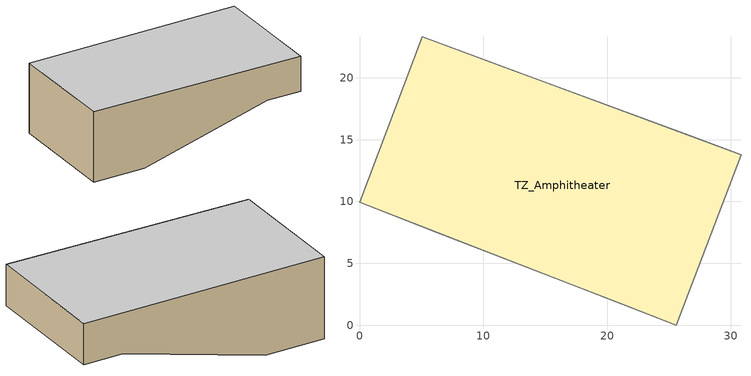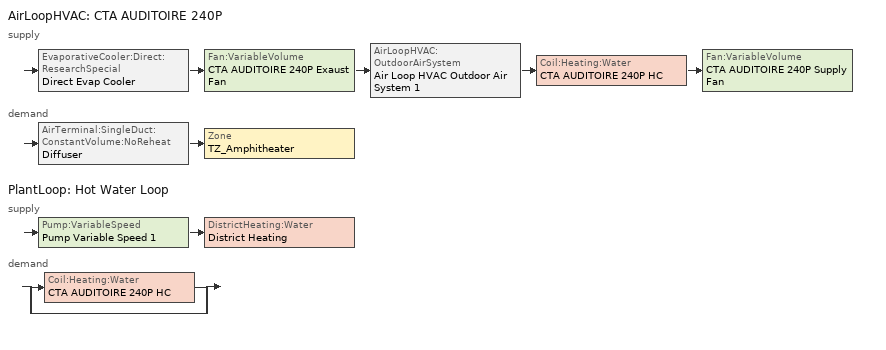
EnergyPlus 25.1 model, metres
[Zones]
TZ_Amphitheater
 floor ground (Interior Floor adj exterior wall insulation): 21.46,1.61,13.5 6.28,7.49,9 11.38,20.98,9 26.65,15.34,13.5; 26.65,15.34 30.83,13.79 25.6,0 21.46,1.61 z13.5; 5.07,23.31 11.38,20.98 6.28,7.49 0,9.92 z9
 wall adiabatic (Interior Wall adj exterior wall insulation): 5.07,23.31 0,9.92 z9:18; 25.6,0 30.83,13.79 z13.5:18; 0,9.92,18 0,9.92,9 6.28,7.49,9 21.46,1.61,13.5 25.6,0,13.5 25.6,0,18; 30.83,13.79,18 30.83,13.79,13.5 26.65,15.34,13.5 11.38,20.98,9 5.07,23.31,9 5.07,23.31,18
 ceiling ground (Interior Floor adj exterior wall insulation): 25.6,0 30.83,13.79 5.07,23.31 0,9.92 z18
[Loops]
AirLoopHVAC 'CTA AUDITOIRE 240P'
 supply: EvaporativeCooler:Direct:ResearchSpecial 'Direct Evap Cooler' > Fan:VariableVolume 'CTA AUDITOIRE 240P Exaust Fan' > AirLoopHVAC:OutdoorAirSystem 'Air Loop HVAC Outdoor Air System 1' > Coil:Heating:Water 'CTA AUDITOIRE 240P HC' > Fan:VariableVolume 'CTA AUDITOIRE 240P Supply Fan'
 demand: AirTerminal:SingleDuct:ConstantVolume:NoReheat 'Diffuser' > Zone 'TZ_Amphitheater'
PlantLoop 'Hot Water Loop'
 supply: Pump:VariableSpeed 'Pump Variable Speed 1' > DistrictHeating:Water 'District Heating'
 demand: split
  | Coil:Heating:Water 'CTA AUDITOIRE 240P HC'
  | bypass
[Building]
Maison du Savoir
[Site:Location]
Miliana: Latitude {deg}=36.3; Longitude {deg}=2.233; Time Zone {hr}=1; Elevation {m}=715
[SizingPeriod:DesignDay] Day of Month=21; Dry-Bulb Temperature Range Modifier Type=DefaultMultipliers; Barometric Pressure {Pa}=100177; Rain Indicator=No; Snow Indicator=No; Daylight Saving Time Indicator=No
Name | Month | Day Type | Maximum Dry-Bulb Temperature {C} | Daily Dry-Bulb Temperature Range {deltaC} | Humidity Condition Type | Wetbulb or DewPoint at Maximum Dry-Bulb {C} | Wind Speed {m/s} | Wind Direction {deg} | Solar Model Indicator | ASHRAE Clear Sky Optical Depth for Beam Irradiance (taub) | ASHRAE Clear Sky Optical Depth for Diffuse Irradiance (taud) | Sky Clearness
PARIS_ ORLY Ann Clg .4% Condns DP=>MDB | 7 | SummerDesignDay | 23.8 | 10.1 | Dewpoint | 19.2 | 3.6 | 100 | ASHRAETau | 0.492 | 1.841
PARIS_ ORLY Ann Clg .4% Condns WB=>MDB | 7 | SummerDesignDay | 28.3 | 10.1 | Wetbulb | 21.4 | 3.6 | 100 | ASHRAETau | 0.492 | 1.841
PARIS_ ORLY Ann Htg 99.6% Condns DB | 1 | WinterDesignDay | -5.9 | 0 | Wetbulb | -5.9 | 3.3 | 60 | ASHRAEClearSky |  |  | 0
[Material] Thermal Absorptance=0.9
Name | Roughness | Thickness {m} | Conductivity {W/m-K} | Density {kg/m3} | Specific Heat {J/kg-K} | Solar Absorptance | Visible Absorptance
CONCRETE 25 cm_R-value 32.0% increase | Rough | 0.6072 | 1.311 | 2240 | 836.8 | 0.85 | 0.85
CONCRETE 46 cm_R-value -21.0% increase | Rough | 0.3634 | 1.311 | 2240 | 836.8 | 0.85 | 0.85
F16 Acoustic tile | MediumSmooth | 0.0191 | 0.06 | 368 | 590 | 0.3 | 0.3
G01a 19mm gypsum board | MediumSmooth | 0.019 | 0.16 | 800 | 1090 | 0.4 | 0.4
[Material:AirGap]
F05 Ceiling air space resistance: Thermal Resistance {m2-K/W}=0.18
[Construction]
Interior Floor adj exterior wall insulation: F16 Acoustic tile, F05 Ceiling air space resistance, CONCRETE 46 cm_R-value -21.0% increase
Interior Wall adj exterior wall insulation: G01a 19mm gypsum board, CONCRETE 25 cm_R-value 32.0% increase, G01a 19mm gypsum board
[Zone]
TZ_Amphitheater: Multiplier=1; Part of Total Floor Area=Yes
[DesignSpecification:OutdoorAir]
189.1-2009 - SecSchl - Auditorium - CZ4-8 Ventilation: Outdoor Air Method=Sum; Outdoor Air Flow per Person {m3/s-person}=0.00707921; Outdoor Air Flow per Zone Floor Area {m3/s-m2}=0; Outdoor Air Flow per Zone {m3/s}=0; Outdoor Air Flow Air Changes per Hour {1/hr}=0
[Sizing:Zone]
TZ_Amphitheater: Zone Cooling Design Supply Air Temperature Input Method=SupplyAirTemperature; Zone Cooling Design Supply Air Temperature {C}=-2; Zone Cooling Design Supply Air Temperature Difference {deltaC}=11.11; Zone Heating Design Supply Air Temperature Input Method=SupplyAirTemperature; Zone Heating Design Supply Air Temperature {C}=40; Zone Heating Design Supply Air Temperature Difference {deltaC}=11.11; Zone Cooling Design Supply Air Humidity Ratio {kgWater/kgDryAir}=0.0085; Zone Heating Design Supply Air Humidity Ratio {kgWater/kgDryAir}=0.008; Design Specification Outdoor Air Object=189.1-2009 - SecSchl - Auditorium - CZ4-8 Ventilation; Cooling Design Air Flow Method=DesignDay; Cooling Design Air Flow Rate {m3/s}=0; Cooling Minimum Air Flow per Zone Floor Area {m3/s-m2}=0.000762; Cooling Minimum Air Flow {m3/s}=0; Cooling Minimum Air Flow Fraction=0; Heating Design Air Flow Method=DesignDay; Heating Design Air Flow Rate {m3/s}=0; Heating Maximum Air Flow per Zone Floor Area {m3/s-m2}=0.002032; Heating Maximum Air Flow {m3/s}=0.141576; Heating Maximum Air Flow Fraction=0.3; Account for Dedicated Outdoor Air System=No
[Sizing:System]
CTA AUDITOIRE 240P: Type of Load to Size On=Sensible; Design Outdoor Air Flow Rate {m3/s}=2.33; Central Heating Maximum System Air Flow Ratio=Autosize; Preheat Design Temperature {C}=7; Preheat Design Humidity Ratio {kgWater/kgDryAir}=0.008; Precool Design Temperature {C}=12.8; Precool Design Humidity Ratio {kgWater/kgDryAir}=0.008; Central Cooling Design Supply Air Temperature {C}=16; Central Heating Design Supply Air Temperature {C}=40; Type of Zone Sum to Use=NonCoincident; 100% Outdoor Air in Cooling=Yes; 100% Outdoor Air in Heating=Yes; Central Cooling Design Supply Air Humidity Ratio {kgWater/kgDryAir}=0.0085; Central Heating Design Supply Air Humidity Ratio {kgWater/kgDryAir}=0.008; Cooling Supply Air Flow Rate Method=DesignDay; Cooling Supply Air Flow Rate {m3/s}=0; Cooling Supply Air Flow Rate Per Floor Area {m3/s-m2}=0.00996765; Cooling Fraction of Autosized Cooling Supply Air Flow Rate=1; Cooling Supply Air Flow Rate Per Unit Cooling Capacity {m3/s-W}=3.94755e-05; Heating Supply Air Flow Rate Method=DesignDay; Heating Supply Air Flow Rate {m3/s}=0; Heating Supply Air Flow Rate Per Floor Area {m3/s-m2}=0.00996765; Heating Fraction of Autosized Heating Supply Air Flow Rate=1; Heating Fraction of Autosized Cooling Supply Air Flow Rate=1; Heating Supply Air Flow Rate Per Unit Heating Capacity {m3/s-W}=3.15882e-05; System Outdoor Air Method=ZoneSum; Zone Maximum Outdoor Air Fraction=1; Cooling Design Capacity Method=CoolingDesignCapacity; Cooling Design Capacity {W}=Autosize; Cooling Design Capacity Per Floor Area {W/m2}=234.7; Fraction of Autosized Cooling Design Capacity=1; Heating Design Capacity Method=HeatingDesignCapacity; Heating Design Capacity {W}=Autosize; Heating Design Capacity Per Floor Area {W/m2}=157; Fraction of Autosized Heating Design Capacity=1; Central Cooling Capacity Control Method=OnOff
[Sizing:Plant]
Hot Water Loop: Loop Type=Heating; Design Loop Exit Temperature {C}=82; Loop Design Temperature Difference {deltaC}=11; Sizing Option=NonCoincident; Zone Timesteps in Averaging Window=1; Coincident Sizing Factor Mode=None
[ZoneControl:Thermostat]
TZ_Amphitheater Thermostat: Zone or ZoneList=TZ_Amphitheater; Control Type Schedule=TZ_Amphitheater Thermostat Schedule; Control 1=Thermostat Setpoint Dual Setpoint 1; Temperature Difference Between Cutout And Setpoint {deltaC}=0
[ThermostatSetpoint:DualSetpoint]
Thermostat Setpoint Dual Setpoint 1: Heating Setpoint Temperature Schedule=HTG HVAC 1 adjusted by 1.1 F; Cooling Setpoint Temperature Schedule=CLG HVAC 1 adjusted by 0 F
[AirTerminal:SingleDuct:ConstantVolume:NoReheat]
Diffuser: Availability Schedule=Always On Discrete hvac_library; Maximum Air Flow Rate {m3/s}=AutoSize
[Zone equipment]
TZ_Amphitheater: Diffuser
[Fan:VariableVolume] Availability Schedule=AHUs OnOff; Fan Total Efficiency=0.3745; Maximum Flow Rate {m3/s}=2.33; Fan Power Minimum Flow Rate Input Method=FixedFlowRate; Fan Power Minimum Flow Fraction=0; Fan Power Minimum Air Flow Rate {m3/s}=0; Motor Efficiency=1; Motor In Airstream Fraction=1; Fan Power Coefficient 1=0.0407599; Fan Power Coefficient 2=0.088045; Fan Power Coefficient 3=-0.0729261; Fan Power Coefficient 4=0.94374; Fan Power Coefficient 5=0
Name | Pressure Rise {Pa}
CTA AUDITOIRE 240P Exaust Fan | 400
CTA AUDITOIRE 240P Supply Fan | 500
[Coil:Heating:Water]
CTA AUDITOIRE 240P HC: Availability Schedule=AHUs OnOff; U-Factor Times Area Value {W/K}=Autosize; Maximum Water Flow Rate {m3/s}=Autosize; Performance Input Method=UFactorTimesAreaAndDesignWaterFlowRate; Rated Capacity {W}=Autosize; Rated Inlet Water Temperature {C}=82.2; Rated Inlet Air Temperature {C}=16.6; Rated Outlet Water Temperature {C}=71.1; Rated Outlet Air Temperature {C}=32.2; Rated Ratio for Air and Water Convection=0.5
[EvaporativeCooler:Direct:ResearchSpecial]
Direct Evap Cooler: Availability Schedule=Always On Discrete hvac_library; Cooler Design Effectiveness=1; Primary Air Design Flow Rate {m3/s}=Autosize; Recirculating Water Pump Design Power {W}=0; Water Pump Power Sizing Factor {W/(m3/s)}=0.1; Drift Loss Fraction=0; Blowdown Concentration Ratio=2; Evaporative Operation Minimum Drybulb Temperature=-99; Evaporative Operation Maximum Limit Wetbulb Temperature=99; Evaporative Operation Maximum Limit Drybulb Temperature=99
[HeatExchanger:AirToAir:SensibleAndLatent]
Air-to-Air Plate HX: Availability Schedule=HX Availability 2; Nominal Supply Air Flow Rate {m3/s}=Autosize; Sensible Effectiveness at 100% Heating Air Flow=0.76; Latent Effectiveness at 100% Heating Air Flow=0.68; Sensible Effectiveness at 100% Cooling Air Flow=0.76; Latent Effectiveness at 100% Cooling Air Flow=0.68; Nominal Electric Power {W}=0; Supply Air Outlet Temperature Control=Yes; Heat Exchanger Type=Rotary; Frost Control Type=None; Threshold Temperature {C}=1.7; Economizer Lockout=Yes; Sensible Effectiveness of Heating Air Flow Curve=Air-to-Air Plate HX_1; Latent Effectiveness of Heating Air Flow Curve=Air-to-Air Plate HX_2; Sensible Effectiveness of Cooling Air Flow Curve=Air-to-Air Plate HX_3; Latent Effectiveness of Cooling Air Flow Curve=Air-to-Air Plate HX_4
[Controller:WaterCoil]
Controller Water Coil 1: Control Variable=Temperature; Action=Normal; Actuator Variable=Flow; Controller Convergence Tolerance {deltaC}=Autosize; Maximum Actuated Flow {m3/s}=Autosize; Minimum Actuated Flow {m3/s}=0
[Controller:OutdoorAir]
Controller Outdoor Air 1: Minimum Outdoor Air Flow Rate {m3/s}=2.33; Maximum Outdoor Air Flow Rate {m3/s}=2.33; Economizer Control Type=NoEconomizer; Economizer Control Action Type=ModulateFlow; Economizer Maximum Limit Dry-Bulb Temperature {C}=28; Economizer Maximum Limit Enthalpy {J/kg}=64000; Economizer Minimum Limit Dry-Bulb Temperature {C}=-100; Lockout Type=NoLockout; Minimum Limit Type=FixedMinimum; Mechanical Ventilation Controller=Controller Mechanical Ventilation 1; High Humidity Control=No; Control High Indoor Humidity Based on Outdoor Humidity Ratio=Yes; Heat Recovery Bypass Control Type=BypassWhenWithinEconomizerLimits
[Controller:MechanicalVentilation]
Controller Mechanical Ventilation 1: Availability Schedule=Always On Discrete; Demand Controlled Ventilation=Yes; System Outdoor Air Method=Standard62.1VentilationRateProcedure; Zone or ZoneList 1=TZ_Amphitheater; Design Specification Outdoor Air Object Name 1=189.1-2009 - SecSchl - Auditorium - CZ4-8 Ventilation
[AirLoopHVAC]
CTA AUDITOIRE 240P: Design Supply Air Flow Rate {m3/s}=2.33; Design Return Air Flow Fraction of Supply Air Flow=1
[Pump:VariableSpeed]
Pump Variable Speed 1: Design Maximum Flow Rate {m3/s}=Autosize; Design Pump Head {Pa}=179352; Design Power Consumption {W}=Autosize; Motor Efficiency=0.495; Fraction of Motor Inefficiencies to Fluid Stream=0; Coefficient 1 of the Part Load Performance Curve=0; Coefficient 2 of the Part Load Performance Curve=1; Coefficient 3 of the Part Load Performance Curve=0; Coefficient 4 of the Part Load Performance Curve=0; Design Minimum Flow Rate {m3/s}=0; Pump Control Type=Intermittent; Skin Loss Radiative Fraction=0.5; Design Power Sizing Method=PowerPerFlowPerPressure; Design Electric Power per Unit Flow Rate {W/(m3/s)}=348701.1; Design Shaft Power per Unit Flow Rate per Unit Head {W/((m3/s)-Pa)}=1.28205; Design Minimum Flow Rate Fraction=0
[DistrictHeating:Water]
District Heating: Nominal Capacity {W}=Autosize
[PlantLoop]
Hot Water Loop: Fluid Type=Water; Plant Equipment Operation Scheme=Hot Water Loop Operation Schemes; Maximum Loop Temperature {C}=100; Minimum Loop Temperature {C}=0; Maximum Loop Flow Rate {m3/s}=Autosize; Minimum Loop Flow Rate {m3/s}=0; Plant Loop Volume {m3}=Autocalculate; Load Distribution Scheme=Optimal; Plant Loop Demand Calculation Scheme=SingleSetpoint
[PlantEquipmentList]
Hot Water Loop Heating Equipment List: District Heating
[PlantEquipmentOperation:HeatingLoad]
Hot Water Loop Heating Operation Scheme: Load Range 1 Lower Limit {W}=0; Load Range 1 Upper Limit {W}=1000000000; Range 1 Equipment List=Hot Water Loop Heating Equipment List
[PlantEquipmentOperationSchemes]
Hot Water Loop Operation Schemes: Control Scheme 1=Hot Water Loop Heating Operation Scheme; Control Scheme 1 Schedule=Always On Discrete 6
[AvailabilityManager:Scheduled]
Name | Schedule
CTA AUDITOIRE 240P Availability Manager | AHUs OnOff
Air Loop HVAC Outdoor Air System 1 Availability Manager | Always On Discrete 5
[SetpointManager:Scheduled]
Setpoint Manager Scheduled 2: Control Variable=Temperature; Schedule=Hot_Water_Temperature 1
[SetpointManager:MixedAir] Control Variable=Temperature
Node 10 OS Default SPM; Node 27 OS Default SPM; Node 20 OS Default SPM; Node 9 OS Default SPM; Node 11 OS Default SPM
[Schedule:Day:Interval]
Schedule Day 27; Schedule Day 24: No, 07:00, 16.6111, 18:00, 21, 24:00, 16.6111
Schedule Day 28; Schedule Day 26: No, 24:00, 16.6111
Schedule Day 25; Schedule Day 20; Schedule Day 14; Schedule Day 18: No, 24:00, 0
Schedule Day 22; Schedule Day 19: No, 07:00, 30, 18:00, 24, 24:00, 30
Schedule Day 23; Schedule Day 21: No, 24:00, 30
Hot_Water_Temperature_Default 1; Hot_Water_Temperature_Summer_Design_Day 1; Hot_Water_Temperature_Winter_Design_Day 1: No, 24:00, 67
Schedule Day 1; Schedule Day 3: No, 07:00, 1, 18:00, 1, 24:00, 1
Schedule Day 2; Schedule Day 9: No, 24:00, 1
[Schedule:Week:Daily]
HTG HVAC 1 adjusted by 1.1 F Week Rule - Jan1-Jan4: Schedule Day 27, Schedule Day 27, Schedule Day 27, Schedule Day 27, Schedule Day 27, Schedule Day 27, Schedule Day 28, Schedule Day 24, Schedule Day 25, Schedule Day 24, Schedule Day 24, Schedule Day 24
HTG HVAC 1 adjusted by 1.1 F Week Rule - Jan5-Jul11; HTG HVAC 1 adjusted by 1.1 F Week Rule - Sep20-Dec31: Schedule Day 28, Schedule Day 27, Schedule Day 27, Schedule Day 27, Schedule Day 27, Schedule Day 27, Schedule Day 28, Schedule Day 24, Schedule Day 25, Schedule Day 24, Schedule Day 24, Schedule Day 24
HTG HVAC 1 adjusted by 1.1 F Week Rule - Jul12-Jul18: Schedule Day 28, Schedule Day 27, Schedule Day 27, Schedule Day 27, Schedule Day 26, Schedule Day 27, Schedule Day 26, Schedule Day 24, Schedule Day 25, Schedule Day 24, Schedule Day 24, Schedule Day 24
HTG HVAC 1 adjusted by 1.1 F Week Rule - Jul19-Sep12: Schedule Day 26, Schedule Day 27, Schedule Day 27, Schedule Day 27, Schedule Day 27, Schedule Day 27, Schedule Day 26, Schedule Day 24, Schedule Day 25, Schedule Day 24, Schedule Day 24, Schedule Day 24
HTG HVAC 1 adjusted by 1.1 F Week Rule - Sep13-Sep19: Schedule Day 26, Schedule Day 26, Schedule Day 27, Schedule Day 27, Schedule Day 27, Schedule Day 27, Schedule Day 28, Schedule Day 24, Schedule Day 25, Schedule Day 24, Schedule Day 24, Schedule Day 24
CLG HVAC 1 adjusted by 0 F Week Rule - Jan1-Jan4: Schedule Day 22, Schedule Day 22, Schedule Day 22, Schedule Day 22, Schedule Day 22, Schedule Day 22, Schedule Day 23, Schedule Day 19, Schedule Day 20, Schedule Day 19, Schedule Day 19, Schedule Day 19
CLG HVAC 1 adjusted by 0 F Week Rule - Jan5-Jul11; CLG HVAC 1 adjusted by 0 F Week Rule - Sep20-Dec31: Schedule Day 23, Schedule Day 22, Schedule Day 22, Schedule Day 22, Schedule Day 22, Schedule Day 22, Schedule Day 23, Schedule Day 19, Schedule Day 20, Schedule Day 19, Schedule Day 19, Schedule Day 19
CLG HVAC 1 adjusted by 0 F Week Rule - Jul12-Jul18: Schedule Day 23, Schedule Day 22, Schedule Day 22, Schedule Day 22, Schedule Day 21, Schedule Day 22, Schedule Day 21, Schedule Day 19, Schedule Day 20, Schedule Day 19, Schedule Day 19, Schedule Day 19
CLG HVAC 1 adjusted by 0 F Week Rule - Jul19-Sep12: Schedule Day 21, Schedule Day 22, Schedule Day 22, Schedule Day 22, Schedule Day 22, Schedule Day 22, Schedule Day 21, Schedule Day 19, Schedule Day 20, Schedule Day 19, Schedule Day 19, Schedule Day 19
CLG HVAC 1 adjusted by 0 F Week Rule - Sep13-Sep19: Schedule Day 21, Schedule Day 21, Schedule Day 22, Schedule Day 22, Schedule Day 22, Schedule Day 22, Schedule Day 23, Schedule Day 19, Schedule Day 20, Schedule Day 19, Schedule Day 19, Schedule Day 19
AHUs OnOff Week Rule - Jan1-Jan4: Schedule Day 3, Schedule Day 3, Schedule Day 3, Schedule Day 3, Schedule Day 3, Schedule Day 3, Schedule Day 2, Schedule Day 1, Schedule Day 9, Schedule Day 1, Schedule Day 1, Schedule Day 1
AHUs OnOff Week Rule - Jan5-Jun27; AHUs OnOff Week Rule - Sep6-Dec12: Schedule Day 2, Schedule Day 3, Schedule Day 3, Schedule Day 3, Schedule Day 3, Schedule Day 3, Schedule Day 2, Schedule Day 1, Schedule Day 9, Schedule Day 1, Schedule Day 1, Schedule Day 1
AHUs OnOff Week Rule - Jun28-Jul4: Schedule Day 2, Schedule Day 3, Schedule Day 3, Schedule Day 14, Schedule Day 14, Schedule Day 14, Schedule Day 14, Schedule Day 1, Schedule Day 9, Schedule Day 1, Schedule Day 1, Schedule Day 1
AHUs OnOff Week Rule - Jul5-Aug29: Schedule Day 14, Schedule Day 14, Schedule Day 14, Schedule Day 14, Schedule Day 14, Schedule Day 14, Schedule Day 14, Schedule Day 1, Schedule Day 9, Schedule Day 1, Schedule Day 1, Schedule Day 1
AHUs OnOff Week Rule - Aug30-Sep5: Schedule Day 14, Schedule Day 14, Schedule Day 14, Schedule Day 3, Schedule Day 3, Schedule Day 3, Schedule Day 2, Schedule Day 1, Schedule Day 9, Schedule Day 1, Schedule Day 1, Schedule Day 1
AHUs OnOff Week Rule - Dec13-Dec19: Schedule Day 2, Schedule Day 3, Schedule Day 3, Schedule Day 3, Schedule Day 3, Schedule Day 3, Schedule Day 18, Schedule Day 1, Schedule Day 9, Schedule Day 1, Schedule Day 1, Schedule Day 1
AHUs OnOff Week Rule - Dec20-Dec31: Schedule Day 18, Schedule Day 18, Schedule Day 18, Schedule Day 18, Schedule Day 18, Schedule Day 18, Schedule Day 18, Schedule Day 1, Schedule Day 9, Schedule Day 1, Schedule Day 1, Schedule Day 1
Hot_Water_Temperature 1 Week Rule - Jan1-Dec31: Hot_Water_Temperature_Default 1, Hot_Water_Temperature_Default 1, Hot_Water_Temperature_Default 1, Hot_Water_Temperature_Default 1, Hot_Water_Temperature_Default 1, Hot_Water_Temperature_Default 1, Hot_Water_Temperature_Default 1, Hot_Water_Temperature_Default 1, Hot_Water_Temperature_Summer_Design_Day 1, Hot_Water_Temperature_Winter_Design_Day 1, Hot_Water_Temperature_Default 1, Hot_Water_Temperature_Default 1
[Schedule:Year]
HTG HVAC 1 adjusted by 1.1 F: HTG HVAC 1 adjusted by 1.1 F Week Rule - Jan1-Jan4, 1, 1, 1, 4, HTG HVAC 1 adjusted by 1.1 F Week Rule - Jan5-Jul11, 1, 5, 7, 11, HTG HVAC 1 adjusted by 1.1 F Week Rule - Jul12-Jul18, 7, 12, 7, 18, HTG HVAC 1 adjusted by 1.1 F Week Rule - Jul19-Sep12, 7, 19, 9, 12, HTG HVAC 1 adjusted by 1.1 F Week Rule - Sep13-Sep19, 9, 13, 9, 19, HTG HVAC 1 adjusted by 1.1 F Week Rule - Sep20-Dec31, 9, 20, 12, 31
CLG HVAC 1 adjusted by 0 F: CLG HVAC 1 adjusted by 0 F Week Rule - Jan1-Jan4, 1, 1, 1, 4, CLG HVAC 1 adjusted by 0 F Week Rule - Jan5-Jul11, 1, 5, 7, 11, CLG HVAC 1 adjusted by 0 F Week Rule - Jul12-Jul18, 7, 12, 7, 18, CLG HVAC 1 adjusted by 0 F Week Rule - Jul19-Sep12, 7, 19, 9, 12, CLG HVAC 1 adjusted by 0 F Week Rule - Sep13-Sep19, 9, 13, 9, 19, CLG HVAC 1 adjusted by 0 F Week Rule - Sep20-Dec31, 9, 20, 12, 31
AHUs OnOff: AHUs OnOff Week Rule - Jan1-Jan4, 1, 1, 1, 4, AHUs OnOff Week Rule - Jan5-Jun27, 1, 5, 6, 27, AHUs OnOff Week Rule - Jun28-Jul4, 6, 28, 7, 4, AHUs OnOff Week Rule - Jul5-Aug29, 7, 5, 8, 29, AHUs OnOff Week Rule - Aug30-Sep5, 8, 30, 9, 5, AHUs OnOff Week Rule - Sep6-Dec12, 9, 6, 12, 12, AHUs OnOff Week Rule - Dec13-Dec19, 12, 13, 12, 19, AHUs OnOff Week Rule - Dec20-Dec31, 12, 20, 12, 31
Hot_Water_Temperature 1: Hot_Water_Temperature 1 Week Rule - Jan1-Dec31, 1, 1, 12, 31
[Schedule:Compact]
TZ_Amphitheater Thermostat Schedule: Through: 12/31, For: AllDays, Until: 24:00, 4
[Schedule:Constant]
Always On Discrete; Always On Discrete 5; Always On Discrete 6: 1
Always On Discrete hvac_library: OnOff hvac_library, 1
HX Availability 2: OnOff, 0
[Table:Lookup]
Air-to-Air Plate HX_1; Air-to-Air Plate HX_3: effectiveness_IndependentVariableList, DivisorOnly, 0.76, 0, 10, Dimensionless, 0.81, 0.76
Air-to-Air Plate HX_2; Air-to-Air Plate HX_4: effectiveness_IndependentVariableList, DivisorOnly, 0.68, 0, 10, Dimensionless, 0.73, 0.68
[Table:IndependentVariableList]
effectiveness_IndependentVariableList: HxAirFlowRatio
[Table:IndependentVariable]
HxAirFlowRatio: Linear, Linear, 0, 10, Dimensionless, 0.75, 1
